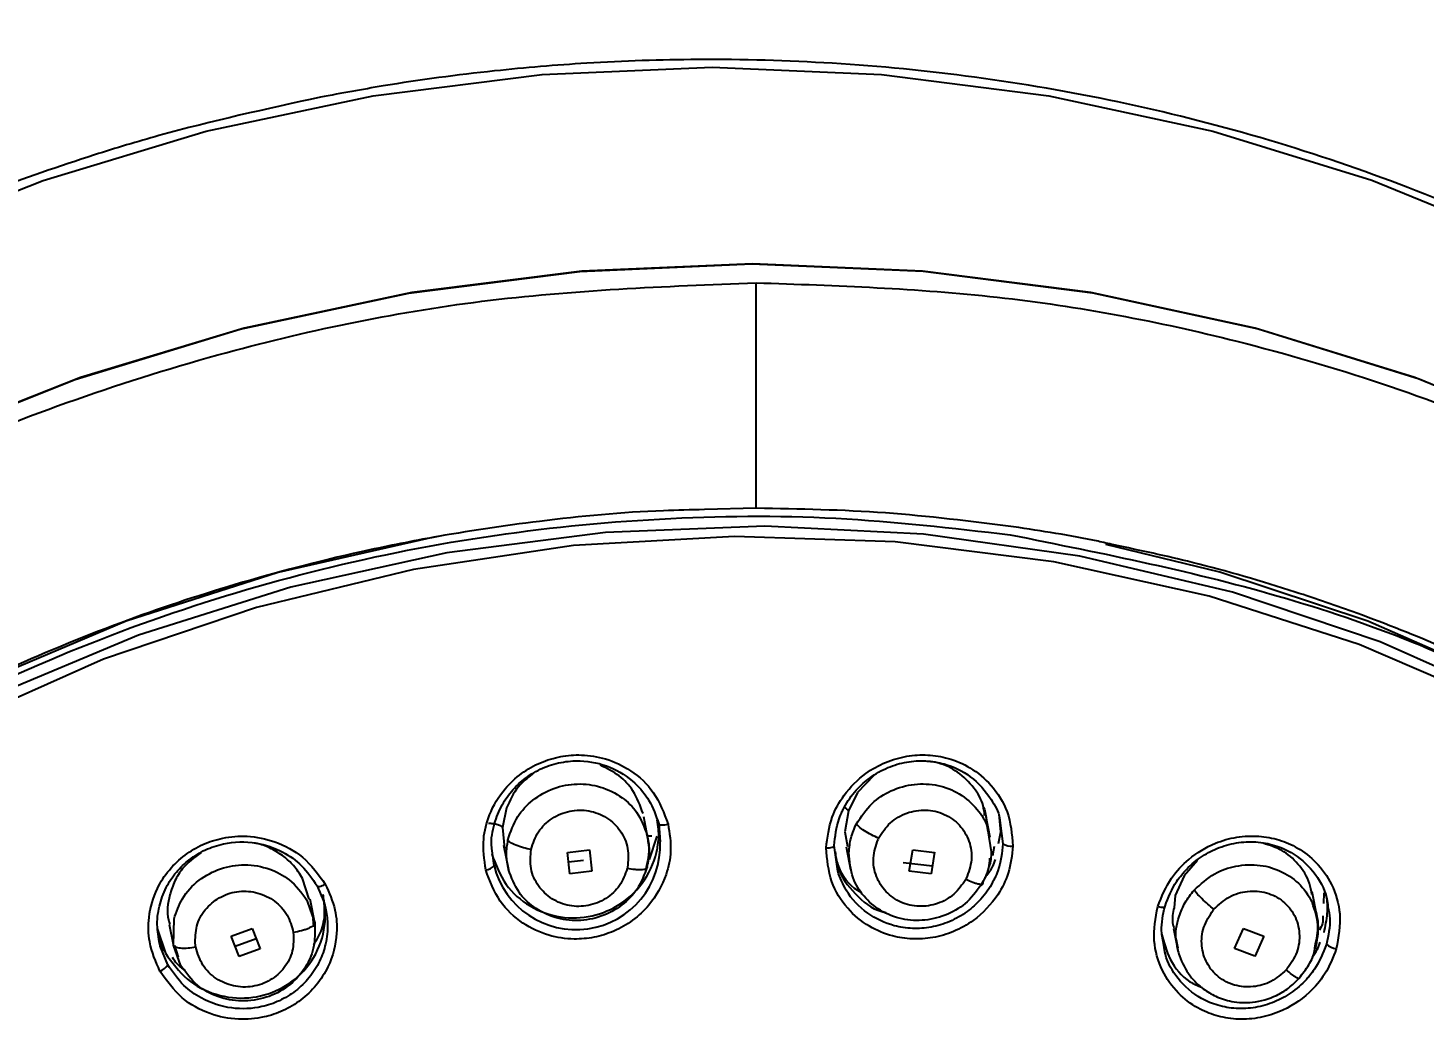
# Model space of a CAD drawing. Header units: millimetres. Extents: x 6110 to 6704, y -2661 to -1821.
# Drawn here: x 6318.02 to 6325.82, y -2172.09 to -2166.53 of the extents above; entities that cross this region are included whole.
import ezdxf

# ---------------------------------------------------------------- set-up
doc = ezdxf.new("R2010")
doc.units = ezdxf.units.MM
doc.header["$LTSCALE"] = 0.1
doc.layers.get('0').update_dxf_attribs({"lineweight": 15})
doc.layers.add('DIM', color=3, linetype='Continuous', lineweight=9)
doc.styles.get("Standard").update_dxf_attribs({"font": 'arial.ttf'})
doc.dimstyles.new('ISO-25', dxfattribs={"dimtxt": 2.5, "dimasz": 2.5, "dimexe": 1.25, "dimexo": 0.625, "dimtad": 1, "dimlfac": 5, "dimtxsty": 'Standard', "dimcen": 2.5, "dimadec": 0, "dimazin": 0, "dimtfac": 1, "dimtmove": 0, "dimatfit": 3, "dimfxl": 0, "dimarcsym": 0})

# ---------------------------------------------------------------- blocks, each defined once
blk = doc.blocks.new('*D49')
at = {"layer": 'Defpoints', "color": 0}
for p in [(6307.9519, -2080.7498), (6411.4918, -2580.4433), (6420.3266, -2580.4433)]:
    blk.add_point(p, dxfattribs=at)
at = {"layer": 'DIM', "color": 0, "lineweight": -2}
for p, q in [((6308.5769, -2080.7498), (6421.5766, -2080.7498)), ((6420.3266, -2084.7498), (6420.3266, -2576.4433)), ((6412.1168, -2580.4433), (6421.5766, -2580.4433))]:
    blk.add_line(p, q, dxfattribs=at)
at = {"layer": 'DIM', "color": 0}
for points in [[(6419.6599, -2084.7498), (6420.9932, -2084.7498), (6420.3266, -2080.7498)], [(6419.6599, -2576.4433), (6420.9932, -2576.4433), (6420.3266, -2580.4433)]]:
    blk.add_solid(points, dxfattribs=at)
at = {"layer": 'DIM', "color": 0, "insert": (6417.0795, -2330.5966), "char_height": 4, "attachment_point": 5, "rotation": 90}
blk.add_mtext('(2280)', dxfattribs=at)

msp = doc.modelspace()

# ---------------------------------------------------------------- linework, layer by layer
at = {"linetype": 'Continuous', "lineweight": 25}
for p, q in [((6322.0895, -2169.2179), (6322.0888, -2167.9565)), ((6322.0895, -2169.2179), (6321.7991, -2169.2255)), ((6322.7466, -2170.7131), (6322.6556, -2170.8084)), ((6322.6556, -2170.8084), (6322.6054, -2170.9098)), ((6320.6923, -2170.8938), (6320.6697, -2171.0033)), ((6322.6054, -2170.9098), (6322.5849, -2171.0275)), ((6321.4837, -2171.0636), (6321.4603, -2170.9438)), ((6321.5439, -2170.9829), (6321.5515, -2171.0827)), ((6323.3969, -2171.0585), (6323.3728, -2170.9351)), ((6323.4565, -2171.0286), (6323.4472, -2170.9285)), ((6323.4519, -2170.9644), (6323.4693, -2171.0941)), ((6320.6697, -2171.0033), (6320.6803, -2171.1216)), ((6321.533, -2171.0524), (6321.4902, -2171.1827)), ((6322.5849, -2171.0275), (6322.5994, -2171.1096)), ((6322.7735, -2171.0639), (6322.7706, -2171.0701)), ((6323.384, -2171.0224), (6323.4034, -2171.139)), ((6323.4452, -2171.0931), (6323.4565, -2171.0286)), ((6320.6226, -2171.2159), (6320.6109, -2171.1202)), ((6320.6762, -2171.1028), (6320.7027, -2171.2384)), ((6321.0333, -2171.1426), (6321.1573, -2171.1278)), ((6321.0465, -2171.2633), (6321.0333, -2171.1426)), ((6321.1573, -2171.1278), (6321.1704, -2171.2485)), ((6322.5449, -2171.2485), (6322.5252, -2171.1043)), ((6322.592, -2171.1109), (6322.6169, -2171.2384)), ((6322.9452, -2171.2483), (6322.9643, -2171.1276)), ((6322.9643, -2171.1276), (6323.0871, -2171.1424)), ((6323.0871, -2171.1423), (6323.0678, -2171.263)), ((6323.421, -2171.1105), (6323.4115, -2171.1614)), ((6321.0392, -2171.1961), (6321.1233, -2171.1861)), ((6321.4716, -2171.2419), (6321.483, -2171.1898)), ((6321.4796, -2171.2217), (6321.4817, -2171.2126)), ((6323.0747, -2171.2203), (6322.9111, -2171.2007)), ((6324.5567, -2171.1875), (6324.4825, -2171.2745)), ((6319.5895, -2171.4051), (6319.552, -2171.2887)), ((6321.1705, -2171.2483), (6321.0465, -2171.2631)), ((6323.0679, -2171.2628), (6322.9452, -2171.2481)), ((6324.4825, -2171.2745), (6324.4323, -2171.3843)), ((6323.3558, -2171.3108), (6323.3603, -2171.3024)), ((6325.2259, -2171.5046), (6325.1981, -2171.3626)), ((6325.2645, -2171.3697), (6325.2618, -2171.4285)), ((6319.5755, -2171.4092), (6319.5942, -2171.4634)), ((6319.6198, -2171.5361), (6319.594, -2171.4038)), ((6324.4323, -2171.3843), (6324.4262, -2171.4521)), ((6318.8292, -2171.6613), (6318.8328, -2171.5147)), ((6319.5942, -2171.4634), (6319.6195, -2171.5368)), ((6319.6141, -2171.5584), (6319.6112, -2171.5126)), ((6324.6493, -2171.4607), (6324.6449, -2171.466)), ((6318.7389, -2171.5676), (6318.7851, -2171.7068)), ((6318.7744, -2171.6971), (6318.7451, -2171.598)), ((6318.8064, -2171.5451), (6318.8301, -2171.6662)), ((6319.153, -2171.6119), (6319.2699, -2171.5685)), ((6319.1978, -2171.7249), (6319.153, -2171.6119)), ((6319.2698, -2171.5685), (6319.3146, -2171.6816)), ((6319.6195, -2171.5368), (6319.6131, -2171.5513)), ((6324.4234, -2171.5693), (6324.4467, -2171.6888)), ((6324.7644, -2171.6808), (6324.8145, -2171.5677)), ((6324.8145, -2171.5677), (6324.9277, -2171.6111)), ((6324.9277, -2171.6111), (6324.8775, -2171.7241)), ((6318.7976, -2171.7708), (6318.7556, -2171.6678)), ((6318.8712, -2171.7768), (6318.8292, -2171.6613)), ((6318.8352, -2171.6629), (6318.856, -2171.7293)), ((6319.175, -2171.6672), (6319.2918, -2171.6239)), ((6319.3145, -2171.6814), (6319.1977, -2171.7247)), ((6324.4498, -2171.6787), (6324.4394, -2171.636)), ((6324.8776, -2171.724), (6324.7645, -2171.6806))]:
    msp.add_line(p, q, dxfattribs=at)
at = {"linetype": 'Continuous', "lineweight": 25, "flags": 128}
for points in [[(6317.2173, -2167.7329), (6318.1011, -2167.3836), (6319.0134, -2167.1087), (6319.9466, -2166.9107), (6320.8925, -2166.7911), (6321.8432, -2166.7511), (6322.7904, -2166.7909), (6323.7263, -2166.9102), (6324.6426, -2167.1081), (6325.5317, -2167.3827), (6326.386, -2167.7318), (6327.1981, -2168.1524), (6327.9612, -2168.641), (6328.6686, -2169.1932), (6329.3145, -2169.8045), (6329.8932, -2170.4695)], [(6322.0683, -2167.8515), (6321.1133, -2167.8917), (6320.163, -2168.0118), (6319.2256, -2168.2108), (6318.3091, -2168.4869), (6317.4212, -2168.8378), (6316.5696, -2169.2605), (6315.7615, -2169.7515), (6315.0038, -2170.3064), (6314.303, -2170.9206), (6313.6651, -2171.5889), (6313.0954, -2172.3055), (6312.5989, -2173.0643), (6312.1798, -2173.8588), (6311.8417, -2174.6824), (6311.5874, -2175.5279), (6311.4191, -2176.3881), (6311.3383, -2177.2557), (6311.3457, -2178.1232), (6311.4411, -2178.9834), (6311.4877, -2179.2436)], [(6317.386, -2168.8536), (6318.2792, -2168.4973), (6319.2018, -2168.2169), (6320.1457, -2168.0148), (6321.1028, -2167.8926), (6322.0649, -2167.8515), (6323.0235, -2167.8918), (6323.9705, -2168.0132), (6324.8975, -2168.2146), (6325.7965, -2168.4942), (6326.6599, -2168.8497), (6327.48, -2169.278), (6328.2499, -2169.7753), (6328.9627, -2170.3374), (6329.6125, -2170.9594), (6330.1934, -2171.6359)], [(6331.8528, -2175.2653), (6331.7167, -2174.68), (6331.4483, -2173.8566), (6331.0964, -2173.0621), (6330.6642, -2172.3034), (6330.1552, -2171.5869), (6329.5738, -2170.9188), (6328.925, -2170.3048), (6328.2143, -2169.75), (6327.4477, -2169.2593), (6326.6319, -2168.8367), (6325.7737, -2168.486), (6324.8806, -2168.2101), (6323.96, -2168.0114), (6323.0199, -2167.8915), (6322.0683, -2167.8515)], [(6322.1372, -2169.3181), (6321.246, -2169.3531), (6320.3595, -2169.4674), (6319.4862, -2169.6597), (6318.6346, -2169.9282), (6317.8128, -2170.2704), (6317.0287, -2170.683), (6316.29, -2171.162), (6315.6037, -2171.7028), (6314.9764, -2172.3001), (6314.4142, -2172.9482), (6313.9225, -2173.6409), (6313.506, -2174.3715), (6313.1687, -2175.133), (6312.9139, -2175.918), (6312.7441, -2176.719), (6312.6608, -2177.5283), (6312.6649, -2178.338), (6312.7563, -2179.1404), (6312.7897, -2179.3235)], [(6330.6767, -2175.83), (6330.5322, -2175.2257), (6330.2696, -2174.461), (6329.9248, -2173.7263), (6329.5011, -2173.0287), (6329.0025, -2172.3749), (6328.434, -2171.7712), (6327.801, -2171.2234), (6327.1095, -2170.7368), (6326.3662, -2170.3161), (6325.5783, -2169.9653), (6324.7534, -2169.6878), (6323.8994, -2169.4862), (6323.0245, -2169.3626), (6322.1372, -2169.3181)], [(6320.3302, -2169.3719), (6320.2867, -2169.3796), (6319.4145, -2169.5766), (6318.5645, -2169.8498), (6317.7448, -2170.1964), (6316.9633, -2170.6131), (6316.2275, -2171.096), (6315.5447, -2171.6404), (6314.9212, -2172.241), (6314.3631, -2172.892), (6313.8759, -2173.5872), (6313.4641, -2174.3199), (6313.1318, -2175.0831), (6312.8821, -2175.8693), (6312.7175, -2176.671), (6312.6395, -2177.4805), (6312.6489, -2178.29), (6312.7457, -2179.0917), (6312.7707, -2179.2265)], [(6329.8862, -2173.7505), (6329.4556, -2173.046), (6328.9482, -2172.3867), (6328.3692, -2171.7792), (6327.7243, -2171.2296), (6327.0199, -2170.7432), (6326.263, -2170.3249), (6325.4611, -2169.979), (6324.6222, -2169.7087), (6323.7546, -2169.5168), (6322.867, -2169.4053), (6321.9682, -2169.3751), (6321.067, -2169.4267), (6320.1725, -2169.5595), (6319.2936, -2169.7722), (6318.4389, -2170.0626), (6317.6171, -2170.4279)], [(6330.6576, -2175.7323), (6330.4996, -2175.081), (6330.2319, -2174.318), (6329.8821, -2173.5854), (6329.4537, -2172.8902), (6328.9508, -2172.2393), (6328.3782, -2171.6389), (6327.7414, -2171.0947), (6327.0465, -2170.612), (6326.3003, -2170.1954), (6325.5099, -2169.849), (6324.683, -2169.576), (6324.0441, -2169.4213)], [(6321.5439, -2170.9829), (6321.5453, -2170.9853), (6321.5486, -2170.9872), (6321.5537, -2170.9884), (6321.5603, -2170.9889), (6321.5682, -2170.9887), (6321.5771, -2170.9879), (6321.5866, -2170.9863), (6321.5963, -2170.9841)], [(6322.4803, -2171.1174), (6322.4899, -2171.1171), (6322.4989, -2171.1164), (6322.507, -2171.1151), (6322.5139, -2171.1135), (6322.5194, -2171.1115), (6322.5231, -2171.1093), (6322.5251, -2171.1068), (6322.5252, -2171.1043)], [(6319.6331, -2171.3301), (6319.634, -2171.3325), (6319.6367, -2171.3339), (6319.641, -2171.3342), (6319.6467, -2171.3334), (6319.6536, -2171.3316), (6319.6615, -2171.3288), (6319.67, -2171.3252), (6319.6789, -2171.3208)], [(6324.3352, -2171.4453), (6324.3443, -2171.4472), (6324.3528, -2171.4487), (6324.3603, -2171.4494), (6324.3666, -2171.4495), (6324.3715, -2171.4489), (6324.3747, -2171.4477), (6324.3761, -2171.4459), (6324.3758, -2171.4435)]]:
    msp.add_lwpolyline(points, dxfattribs=at)
at = {"linetype": 'Continuous', "lineweight": 25}
for centre, radius, start, end in [((6321.0805, -2171.1034), 0.4715, 193.8088, 2.51019), ((6323.5136, -2171.0308), 0.0772, 234.98756, 278.64545), ((6320.5736, -2171.1806), 0.0604, 272.91738, 324.19683), ((6325.3502, -2171.5723), 0.1105, 229.3349, 261.57212), ((6318.7246, -2171.7282), 0.0845, 290.38775, 329.6995)]:
    msp.add_arc(centre, radius, start, end, dxfattribs=at)
for points, knots in [([(6329.9967, -2170.6065), (6329.876, -2170.4461), (6329.5974, -2170.0756), (6329.0896, -2169.5461), (6328.4955, -2169.011), (6327.852, -2168.5263), (6327.1668, -2168.0935), (6326.4445, -2167.7159), (6325.691, -2167.3959), (6324.9129, -2167.1354), (6324.1182, -2166.9358), (6323.3179, -2166.7979), (6322.5318, -2166.7211), (6321.8068, -2166.7009), (6321.1759, -2166.7218), (6320.5884, -2166.7712), (6320.0912, -2166.8371), (6319.768, -2166.897), (6319.6511, -2166.9187)], [0, 0, 0, 0, 0.054467, 0.125734, 0.196971, 0.268154, 0.339251, 0.410223, 0.481005, 0.551495, 0.621512, 0.690697, 0.758228, 0.821669, 0.873892, 0.917323, 0.970111, 1, 1, 1, 1]), ([(6319.6511, -2166.9187), (6319.3486, -2166.9848), (6318.9235, -2167.0777), (6318.3084, -2167.2636), (6317.7898, -2167.4437), (6317.185, -2167.6935), (6316.567, -2167.9928), (6315.9418, -2168.3465), (6315.3238, -2168.7527), (6314.7231, -2169.2101), (6314.1486, -2169.7166), (6313.6078, -2170.2697), (6313.1072, -2170.8665), (6312.6527, -2171.5037), (6312.2499, -2172.1776), (6311.9025, -2172.8842), (6311.6179, -2173.6196), (6311.408, -2174.3148), (6311.3258, -2174.7678), (6311.2904, -2174.9633)], [0, 0, 0, 0, 0.072858, 0.102382, 0.151396, 0.20232, 0.256976, 0.314058, 0.373046, 0.433526, 0.495213, 0.557901, 0.621443, 0.685734, 0.750702, 0.816301, 0.882503, 0.949299, 1, 1, 1, 1]), ([(6321.293, -2186.764), (6320.8419, -2186.7483), (6319.9316, -2186.7166), (6318.485, -2186.4398), (6316.9759, -2185.9377), (6315.4952, -2185.1542), (6314.1777, -2184.1438), (6313.0843, -2182.9494), (6312.2263, -2181.5849), (6311.6675, -2180.1736), (6311.3755, -2178.748), (6311.3229, -2177.4154), (6311.4712, -2176.1199), (6311.8197, -2174.7929), (6312.4334, -2173.4004), (6313.3515, -2172.0223), (6314.5158, -2170.7843), (6315.8723, -2169.7429), (6317.4071, -2168.9085), (6318.9812, -2168.3491), (6320.5618, -2168.0162), (6321.5761, -2167.9766), (6322.0888, -2167.9566)], [0, 0, 0, 0, 0.041768, 0.084276, 0.137195, 0.191649, 0.244568, 0.299021, 0.351941, 0.406395, 0.452689, 0.499999, 0.541767, 0.584275, 0.637195, 0.691649, 0.744569, 0.799023, 0.851943, 0.906397, 0.952691, 1, 1, 1, 1]), ([(6322.0888, -2167.9566), (6322.5399, -2167.9721), (6323.4501, -2168.0035), (6324.8965, -2168.2792), (6326.4055, -2168.7808), (6327.8861, -2169.5637), (6329.2039, -2170.5755), (6330.2972, -2171.7696), (6331.1552, -2173.1344), (6331.738, -2174.606), (6332.0396, -2176.1695), (6332.046, -2177.7528), (6331.7572, -2179.3387), (6331.1866, -2180.8551), (6330.3399, -2182.2852), (6329.2566, -2183.5636), (6327.9474, -2184.6755), (6326.4733, -2185.5721), (6324.8497, -2186.2386), (6323.1116, -2186.6783), (6321.9071, -2186.7351), (6321.293, -2186.764)], [0, 0, 0, 0, 0.041773, 0.084286, 0.13721, 0.19167, 0.244595, 0.299054, 0.351979, 0.406439, 0.459364, 0.513823, 0.566748, 0.621208, 0.674132, 0.728592, 0.781517, 0.835976, 0.888901, 0.94336, 1, 1, 1, 1]), ([(6321.7991, -2169.2255), (6321.7228, -2169.227), (6321.4152, -2169.2331), (6320.9046, -2169.2821), (6320.3409, -2169.3658), (6319.7717, -2169.4808), (6319.1895, -2169.6317), (6318.5172, -2169.8566), (6317.8481, -2170.1334), (6317.2445, -2170.4375), (6316.8006, -2170.699), (6316.4922, -2170.8971), (6316.2278, -2171.0782), (6315.9468, -2171.2863), (6315.6936, -2171.489), (6315.4567, -2171.6911), (6315.1478, -2171.9724), (6314.7944, -2172.331), (6314.4351, -2172.745), (6314.1602, -2173.0996), (6313.8784, -2173.5007), (6313.6197, -2173.9169), (6313.3695, -2174.3857), (6313.1466, -2174.8689), (6312.9579, -2175.3636), (6312.8183, -2175.8215), (6312.7212, -2176.209), (6312.6377, -2176.6224), (6312.5699, -2177.0896), (6312.5493, -2177.429), (6312.5397, -2177.5882)], [0, 0, 0, 0, 0.016152, 0.06518, 0.108195, 0.136441, 0.187727, 0.235089, 0.286244, 0.341117, 0.378772, 0.39631, 0.419682, 0.447617, 0.471622, 0.489801, 0.515124, 0.562464, 0.599762, 0.635688, 0.661677, 0.708732, 0.745176, 0.781227, 0.829118, 0.865649, 0.890819, 0.920962, 0.962932, 1, 1, 1, 1]), ([(6323.5279, -2169.3219), (6323.2899, -2169.2916), (6322.8137, -2169.2311), (6322.3309, -2169.2223), (6322.0895, -2169.2179)], [0, 0, 0, 0, 0.499988, 1, 1, 1, 1]), ([(6324.0887, -2169.4223), (6324.0595, -2169.4156), (6323.875, -2169.3733), (6323.6866, -2169.3454), (6323.5279, -2169.3219)], [0, 0, 0, 0, 0.158374, 1, 1, 1, 1]), ([(6323.5104, -2169.3665), (6324.0305, -2169.4703), (6325.0707, -2169.6779), (6326.2598, -2170.1468), (6326.8618, -2170.5494), (6327.0388, -2170.6679)], [0, 0, 0, 0, 0.41378, 0.827561, 1, 1, 1, 1]), ([(6330.8506, -2176.1218), (6330.8498, -2176.1169), (6330.8437, -2176.0772), (6330.8221, -2175.9435), (6330.7898, -2175.772), (6330.7495, -2175.5871), (6330.7149, -2175.441), (6330.6725, -2175.2779), (6330.6213, -2175.0981), (6330.5599, -2174.9022), (6330.4944, -2174.712), (6330.4048, -2174.4732), (6330.2656, -2174.139), (6330.0517, -2173.7011), (6329.8013, -2173.2694), (6329.5436, -2172.8813), (6329.2772, -2172.5233), (6328.9903, -2172.1814), (6328.6894, -2171.8606), (6328.3821, -2171.5645), (6328.0419, -2171.27), (6327.6789, -2170.989), (6327.3057, -2170.7307), (6326.9327, -2170.4996), (6326.4823, -2170.2499), (6325.9905, -2170.0154), (6325.502, -2169.8206), (6325.0322, -2169.6596), (6324.5794, -2169.527), (6324.2357, -2169.4536), (6324.0887, -2169.4223)], [0, 0, 0, 0, 0.001503, 0.012329, 0.041497, 0.054963, 0.070301, 0.087509, 0.106589, 0.127541, 0.150364, 0.168126, 0.205515, 0.260848, 0.316464, 0.35682, 0.401597, 0.450794, 0.490525, 0.532749, 0.577464, 0.623427, 0.667559, 0.710077, 0.75098, 0.816516, 0.866567, 0.901127, 0.957715, 1, 1, 1, 1]), ([(6320.5767, -2171.2409), (6320.5684, -2171.1831), (6320.5535, -2171.0795), (6320.5946, -2170.9213), (6320.6694, -2170.7947), (6320.7728, -2170.6985), (6320.8798, -2170.6377), (6320.9946, -2170.6026), (6321.1185, -2170.5934), (6321.2548, -2170.6155), (6321.3971, -2170.6832), (6321.5301, -2170.8059), (6321.5734, -2170.9225), (6321.5963, -2170.9841)], [0, 0, 0, 0, 0.108634, 0.194831, 0.299323, 0.375934, 0.450142, 0.520765, 0.591343, 0.67352, 0.769042, 0.877862, 1, 1, 1, 1]), ([(6322.4803, -2171.1174), (6322.4875, -2171.0592), (6322.5005, -2170.9547), (6322.5815, -2170.8102), (6322.6861, -2170.705), (6322.8102, -2170.635), (6322.9289, -2170.6011), (6323.0488, -2170.5938), (6323.17, -2170.6141), (6323.2948, -2170.6677), (6323.4134, -2170.7671), (6323.5085, -2170.918), (6323.5194, -2171.0417), (6323.5252, -2171.1072)], [0, 0, 0, 0, 0.108637, 0.19484, 0.299349, 0.374805, 0.45021, 0.520836, 0.591417, 0.673582, 0.769088, 0.877887, 1, 1, 1, 1]), ([(6320.6109, -2171.1202), (6320.6102, -2171.1154), (6320.6041, -2171.0698), (6320.6213, -2170.9847), (6320.6627, -2170.8785), (6320.7243, -2170.7923), (6320.8004, -2170.7219), (6320.8916, -2170.6684), (6320.9962, -2170.6356), (6321.1259, -2170.625), (6321.2746, -2170.657), (6321.4052, -2170.7419), (6321.4993, -2170.8536), (6321.5283, -2170.9377), (6321.5439, -2170.9829)], [0, 0, 0, 0, 0.010818, 0.10174, 0.185316, 0.260115, 0.329084, 0.407557, 0.485007, 0.561571, 0.684186, 0.804684, 0.895076, 1, 1, 1, 1]), ([(6321.4561, -2170.925), (6321.4401, -2170.881), (6321.4113, -2170.8018), (6321.3245, -2170.7073), (6321.2531, -2170.6728), (6321.2159, -2170.6549)], [0, 0, 0, 0, 0.375477, 0.674855, 1, 1, 1, 1]), ([(6322.5252, -2171.1043), (6322.5309, -2171.0536), (6322.5382, -2170.9879), (6322.5673, -2170.919), (6322.5951, -2170.8632), (6322.6426, -2170.7954), (6322.7261, -2170.7197), (6322.8225, -2170.6651), (6322.9297, -2170.6336), (6323.0379, -2170.6271), (6323.1618, -2170.6476), (6323.2977, -2170.7132), (6323.3965, -2170.8275), (6323.4463, -2170.9178), (6323.4514, -2170.9602), (6323.4519, -2170.9644)], [0, 0, 0, 0, 0.114236, 0.148136, 0.166414, 0.253196, 0.32978, 0.413154, 0.494273, 0.573265, 0.650265, 0.771988, 0.903054, 0.990512, 1, 1, 1, 1]), ([(6323.3668, -2170.9361), (6323.3648, -2170.9175), (6323.3587, -2170.8619), (6323.3069, -2170.7751), (6323.2214, -2170.691), (6323.1192, -2170.6388), (6323.0498, -2170.634), (6323.0215, -2170.6321)], [0, 0, 0, 0, 0.112281, 0.335895, 0.592274, 0.833571, 1, 1, 1, 1]), ([(6320.8374, -2170.7051), (6320.8092, -2170.7274), (6320.7449, -2170.7784), (6320.7112, -2170.8523), (6320.6923, -2170.8938)], [0, 0, 0, 0, 0.438923, 1, 1, 1, 1]), ([(6320.7006, -2171.0734), (6320.7155, -2171.0282), (6320.7433, -2170.9443), (6320.8379, -2170.8441), (6320.954, -2170.7786), (6321.0878, -2170.7532), (6321.2225, -2170.7707), (6321.3376, -2170.8283), (6321.4332, -2170.9209), (6321.4631, -2171.001), (6321.4796, -2171.0455)], [0, 0, 0, 0, 0.136288, 0.253158, 0.379639, 0.502513, 0.624034, 0.752295, 0.862263, 1, 1, 1, 1]), ([(6322.6497, -2170.9829), (6322.6763, -2170.9423), (6322.7256, -2170.8671), (6322.8431, -2170.7917), (6322.9721, -2170.7551), (6323.1069, -2170.7619), (6323.2319, -2170.8104), (6323.3237, -2170.8945), (6323.3768, -2170.9705), (6323.383, -2171.015), (6323.384, -2171.0224)], [0, 0, 0, 0, 0.1541675, 0.2863667, 0.4294407, 0.5684316, 0.7058979, 0.8509801, 0.9753764, 1, 1, 1, 1]), ([(6320.8299, -2171.1264), (6320.8411, -2171.0923), (6320.8634, -2171.0245), (6320.9441, -2170.9477), (6321.0452, -2170.9052), (6321.1553, -2170.9038), (6321.2571, -2170.9437), (6321.3345, -2171.019), (6321.3789, -2171.1191), (6321.3724, -2171.1904), (6321.3691, -2171.2261)], [0, 0, 0, 0, 0.126075, 0.250713, 0.374166, 0.497369, 0.621398, 0.746857, 0.873516, 1, 1, 1, 1]), ([(6322.6054, -2170.9098), (6322.6031, -2170.9069), (6322.5996, -2170.9025), (6322.5897, -2170.8958), (6322.5837, -2170.8926), (6322.5813, -2170.8913)], [0, 0, 0, 0, 0.531077, 0.811897, 1, 1, 1, 1]), ([(6322.7735, -2171.0639), (6322.7933, -2171.0333), (6322.8326, -2170.9725), (6322.9302, -2170.9166), (6323.0383, -2170.899), (6323.1441, -2170.9236), (6323.2312, -2170.9864), (6323.2855, -2171.078), (6323.3017, -2171.186), (6323.2766, -2171.254), (6323.2641, -2171.2879)], [0, 0, 0, 0, 0.1260748, 0.250713, 0.374166, 0.4973687, 0.6213976, 0.7468575, 0.8735163, 1, 1, 1, 1]), ([(6323.3595, -2170.8874), (6323.3604, -2170.8892), (6323.372, -2170.9139), (6323.3744, -2170.9417), (6323.3766, -2170.9673)], [0, 0, 0, 0, 0.075497, 1, 1, 1, 1]), ([(6321.5963, -2170.9841), (6321.6043, -2171.035), (6321.619, -2171.1292), (6321.5859, -2171.2884), (6321.5109, -2171.4233), (6321.402, -2171.5251), (6321.2965, -2171.586), (6321.1842, -2171.6209), (6321.0598, -2171.632), (6320.9208, -2171.611), (6320.7746, -2171.5416), (6320.642, -2171.4177), (6320.5992, -2171.3017), (6320.5767, -2171.2409)], [0, 0, 0, 0, 0.095996, 0.177913, 0.298894, 0.374666, 0.447729, 0.518075, 0.585697, 0.672417, 0.770398, 0.879589, 1, 1, 1, 1]), ([(6320.6697, -2171.0033), (6320.6678, -2171.0007), (6320.6649, -2170.9968), (6320.6539, -2170.9918), (6320.6401, -2170.9872), (6320.6187, -2170.9827), (6320.5999, -2170.9813), (6320.591, -2170.9806)], [0, 0, 0, 0, 0.2477213, 0.3787104, 0.5108625, 0.7669942, 1, 1, 1, 1]), ([(6320.6101, -2171.1519), (6320.6323, -2171.2113), (6320.6756, -2171.3272), (6320.8186, -2171.452), (6320.9906, -2171.5147), (6321.173, -2171.5085), (6321.342, -2171.4357), (6321.476, -2171.3015), (6321.5256, -2171.1796), (6321.5403, -2171.0984), (6321.5478, -2171.0457), (6321.5401, -2170.9952), (6321.535, -2170.9616)], [0, 0, 0, 0, 0.132415, 0.2584, 0.3843, 0.505175, 0.625405, 0.754918, 0.888615, 0.892735, 0.928683, 1, 1, 1, 1]), ([(6322.6077, -2171.1442), (6322.6102, -2171.1164), (6322.6151, -2171.0608), (6322.6382, -2171.0088), (6322.6497, -2170.9829)], [0, 0, 0, 0, 0.4999964, 1, 1, 1, 1]), ([(6322.7735, -2171.0639), (6322.7602, -2171.0577), (6322.7323, -2171.0445), (6322.6929, -2171.0213), (6322.6618, -2170.9987), (6322.6537, -2170.9881), (6322.6497, -2170.9829)], [0, 0, 0, 0, 0.232869, 0.488867, 0.751053, 1, 1, 1, 1]), ([(6318.7541, -2171.8074), (6318.7307, -2171.7537), (6318.6889, -2171.6575), (6318.6872, -2171.4955), (6318.7265, -2171.356), (6318.8018, -2171.2392), (6318.8899, -2171.1555), (6318.9924, -2171.0948), (6319.1106, -2171.0569), (6319.2491, -2171.0462), (6319.4055, -2171.0779), (6319.5673, -2171.1648), (6319.6403, -2171.2668), (6319.6789, -2171.3208)], [0, 0, 0, 0, 0.1086335, 0.1948311, 0.2993225, 0.3759343, 0.4501422, 0.5207652, 0.5913431, 0.6735203, 0.7690425, 0.8778622, 1, 1, 1, 1]), ([(6321.483, -2171.1898), (6321.4843, -2171.1842), (6321.4912, -2171.155), (6321.4904, -2171.1002), (6321.4802, -2171.0533), (6321.4752, -2171.0299)], [0, 0, 0, 0, 0.108, 0.554376, 1, 1, 1, 1]), ([(6321.5057, -2171.0512), (6321.5012, -2171.0513), (6321.4922, -2171.0516), (6321.4852, -2171.0528), (6321.4817, -2171.0534)], [0, 0, 0, 0, 0.497088, 1, 1, 1, 1]), ([(6324.3352, -2171.4453), (6324.3574, -2171.3902), (6324.3972, -2171.2915), (6324.5125, -2171.1698), (6324.6399, -2171.092), (6324.7765, -2171.0531), (6324.8986, -2171.0479), (6325.0147, -2171.0691), (6325.125, -2171.1174), (6325.2299, -2171.1991), (6325.3168, -2171.3239), (6325.3679, -2171.4933), (6325.3457, -2171.6165), (6325.334, -2171.6816)], [0, 0, 0, 0, 0.108631, 0.194826, 0.299315, 0.374762, 0.450157, 0.520778, 0.591354, 0.673529, 0.769049, 0.877865, 1, 1, 1, 1]), ([(6318.7556, -2171.6678), (6318.7484, -2171.6321), (6318.7336, -2171.5582), (6318.7462, -2171.4451), (6318.7839, -2171.3404), (6318.8422, -2171.2521), (6318.9168, -2171.18), (6319.0063, -2171.1255), (6319.132, -2171.083), (6319.2857, -2171.0793), (6319.4362, -2171.1314), (6319.5556, -2171.2154), (6319.6064, -2171.2906), (6319.6331, -2171.3301)], [0, 0, 0, 0, 0.081066, 0.168034, 0.250815, 0.32713, 0.400059, 0.476831, 0.55357, 0.685847, 0.799888, 0.894891, 1, 1, 1, 1]), ([(6318.983, -2171.1443), (6318.9462, -2171.1715), (6318.8871, -2171.2151), (6318.8348, -2171.3021), (6318.802, -2171.3973), (6318.7889, -2171.4842), (6318.8074, -2171.536), (6318.8102, -2171.5439)], [0, 0, 0, 0, 0.288558, 0.461802, 0.643305, 0.945834, 1, 1, 1, 1]), ([(6319.552, -2171.2887), (6319.5359, -2171.2637), (6319.5068, -2171.2183), (6319.446, -2171.1623), (6319.3794, -2171.1215), (6319.3219, -2171.097), (6319.2885, -2171.0921), (6319.2808, -2171.091)], [0, 0, 0, 0, 0.259386, 0.471193, 0.71138, 0.933634, 1, 1, 1, 1]), ([(6320.7031, -2171.2383), (6320.698, -2171.211), (6320.6877, -2171.1564), (6320.6963, -2171.1011), (6320.7006, -2171.0734)], [0, 0, 0, 0, 0.499996, 1, 1, 1, 1]), ([(6320.8299, -2171.1264), (6320.8154, -2171.1235), (6320.785, -2171.1173), (6320.7432, -2171.1033), (6320.7112, -2171.0875), (6320.704, -2171.078), (6320.7006, -2171.0734)], [0, 0, 0, 0, 0.23287, 0.488868, 0.751054, 1, 1, 1, 1]), ([(6321.3677, -2171.2325), (6321.3557, -2171.2657), (6321.3319, -2171.3316), (6321.2513, -2171.4055), (6321.1511, -2171.4461), (6321.0425, -2171.4466), (6320.9425, -2171.407), (6320.866, -2171.3332), (6320.8208, -2171.2341), (6320.8268, -2171.1625), (6320.8299, -2171.1264)], [0, 0, 0, 0, 0.125218, 0.2485659, 0.3720431, 0.4956681, 0.6189327, 0.7430846, 0.8706149, 1, 1, 1, 1]), ([(6323.5252, -2171.1072), (6323.5194, -2171.1586), (6323.5088, -2171.2539), (6323.4352, -2171.4012), (6323.3278, -2171.515), (6323.1966, -2171.5886), (6323.0795, -2171.623), (6322.9627, -2171.6306), (6322.8405, -2171.6121), (6322.7128, -2171.5589), (6322.5909, -2171.4569), (6322.4964, -2171.305), (6322.4859, -2171.1819), (6322.4803, -2171.1174)], [0, 0, 0, 0, 0.0960003, 0.177925, 0.298931, 0.3747016, 0.4477708, 0.5181301, 0.5857712, 0.67247, 0.7704316, 0.8796047, 1, 1, 1, 1]), ([(6322.5306, -2171.1384), (6322.5341, -2171.1678), (6322.545, -2171.2568), (6322.6384, -2171.3769), (6322.7394, -2171.4641), (6322.8065, -2171.4767), (6322.814, -2171.4782)], [0, 0, 0, 0, 0.187564, 0.569594, 0.951366, 1, 1, 1, 1]), ([(6323.4693, -2171.0941), (6323.4636, -2171.1453), (6323.4561, -2171.2118), (6323.4263, -2171.2813), (6323.3984, -2171.3367), (6323.3512, -2171.4036), (6323.269, -2171.4782), (6323.1744, -2171.5322), (6323.0693, -2171.5639), (6322.9632, -2171.5715), (6322.8391, -2171.5531), (6322.7031, -2171.4886), (6322.5945, -2171.3757), (6322.5591, -2171.2849), (6322.5449, -2171.2485)], [0, 0, 0, 0, 0.1167367, 0.1514546, 0.1702571, 0.2566091, 0.333066, 0.4159201, 0.4965145, 0.5749701, 0.6514181, 0.7761682, 0.9103955, 1, 1, 1, 1]), ([(6323.3558, -2171.3108), (6323.3293, -2171.349), (6323.2789, -2171.4219), (6323.1623, -2171.4939), (6323.0347, -2171.5282), (6322.9018, -2171.5207), (6322.7819, -2171.4732), (6322.6876, -2171.3918), (6322.6191, -2171.2805), (6322.6117, -2171.1924), (6322.6077, -2171.1442)], [0, 0, 0, 0, 0.132004, 0.252005, 0.376405, 0.497465, 0.621972, 0.740417, 0.857997, 1, 1, 1, 1]), ([(6323.261, -2171.2939), (6323.241, -2171.3232), (6323.2012, -2171.3813), (6323.1055, -2171.4343), (6322.9996, -2171.451), (6322.896, -2171.4272), (6322.8104, -2171.3668), (6322.7554, -2171.2786), (6322.7363, -2171.1727), (6322.7591, -2171.1045), (6322.7706, -2171.0701)], [0, 0, 0, 0, 0.125261, 0.248647, 0.372148, 0.495812, 0.619113, 0.743206, 0.870567, 1, 1, 1, 1]), ([(6323.4034, -2171.139), (6323.4024, -2171.1675), (6323.4015, -2171.1961), (6323.3911, -2171.2228), (6323.3911, -2171.2229)], [0, 0, 0, 0, 0.996841, 1, 1, 1, 1]), ([(6324.3758, -2171.4435), (6324.3944, -2171.3955), (6324.4185, -2171.3332), (6324.4642, -2171.2729), (6324.5052, -2171.2252), (6324.5682, -2171.1703), (6324.6675, -2171.1162), (6324.7736, -2171.0857), (6324.884, -2171.0803), (6324.9887, -2171.0995), (6325.102, -2171.1486), (6325.2113, -2171.2449), (6325.2764, -2171.3582), (6325.2852, -2171.4312), (6325.2871, -2171.4471)], [0, 0, 0, 0, 0.1215808, 0.1576572, 0.1771065, 0.2694638, 0.3509682, 0.4397016, 0.5260347, 0.610102, 0.6920494, 0.8216275, 0.9611488, 1, 1, 1, 1]), ([(6325.1973, -2171.3788), (6325.1936, -2171.3576), (6325.1828, -2171.2946), (6325.1251, -2171.2065), (6325.0351, -2171.1264), (6324.9607, -2171.1031), (6324.925, -2171.0919)], [0, 0, 0, 0, 0.152675, 0.454141, 0.737874, 1, 1, 1, 1]), ([(6318.8328, -2171.5147), (6318.8458, -2171.476), (6318.8734, -2171.3938), (6318.9668, -2171.2939), (6319.09, -2171.2274), (6319.2302, -2171.2045), (6319.3649, -2171.2284), (6319.4914, -2171.2947), (6319.5454, -2171.3683), (6319.5755, -2171.4092)], [0, 0, 0, 0, 0.1312957, 0.2785184, 0.4199196, 0.5607884, 0.7086964, 0.8378983, 1, 1, 1, 1]), ([(6321.4796, -2171.2217), (6321.4637, -2171.2654), (6321.4342, -2171.3468), (6321.3396, -2171.4435), (6321.2242, -2171.5066), (6321.0921, -2171.5304), (6320.9594, -2171.5126), (6320.8452, -2171.4554), (6320.7496, -2171.3631), (6320.7197, -2171.2828), (6320.7031, -2171.2383)], [0, 0, 0, 0, 0.134276, 0.250725, 0.376794, 0.499505, 0.620775, 0.748467, 0.86073, 1, 1, 1, 1]), ([(6321.4796, -2171.2217), (6321.4798, -2171.226), (6321.48, -2171.2325), (6321.4672, -2171.2378), (6321.4528, -2171.2403), (6321.4342, -2171.2408), (6321.4066, -2171.2393), (6321.383, -2171.2352), (6321.3677, -2171.2325)], [0, 0, 0, 0, 0.243271, 0.373729, 0.506244, 0.637838, 0.765651, 1, 1, 1, 1]), ([(6322.6819, -2171.3702), (6322.6735, -2171.3657), (6322.6137, -2171.3339), (6322.5556, -2171.2543), (6322.5372, -2171.1759), (6322.5319, -2171.1531)], [0, 0, 0, 0, 0.103509, 0.739153, 1, 1, 1, 1]), ([(6323.3478, -2171.3285), (6323.3653, -2171.2962), (6323.3916, -2171.2475), (6323.3955, -2171.1932), (6323.3968, -2171.1748)], [0, 0, 0, 0, 0.662119, 1, 1, 1, 1]), ([(6323.3682, -2171.2825), (6323.3839, -2171.2648), (6323.401, -2171.2456), (6323.4172, -2171.2103), (6323.4226, -2171.1957), (6323.4273, -2171.183)], [0, 0, 0, 0, 0.598398, 0.649394, 1, 1, 1, 1]), ([(6324.5388, -2171.3536), (6324.5751, -2171.3204), (6324.6424, -2171.2586), (6324.775, -2171.2128), (6324.9079, -2171.2076), (6325.0348, -2171.246), (6325.1402, -2171.3228), (6325.2081, -2171.4263), (6325.2412, -2171.5519), (6325.2248, -2171.6365), (6325.2157, -2171.6835)], [0, 0, 0, 0, 0.136288, 0.253158, 0.379639, 0.502513, 0.624034, 0.752295, 0.862263, 1, 1, 1, 1]), ([(6321.3691, -2171.2261), (6321.3689, -2171.2271), (6321.3684, -2171.2293), (6321.3679, -2171.2314), (6321.3677, -2171.2325)], [0, 0, 0, 0, 0.500272, 1, 1, 1, 1]), ([(6323.2641, -2171.2879), (6323.2636, -2171.2889), (6323.2626, -2171.2909), (6323.2616, -2171.2929), (6323.261, -2171.2939)], [0, 0, 0, 0, 0.500272, 1, 1, 1, 1]), ([(6323.3558, -2171.3108), (6323.3567, -2171.3149), (6323.3583, -2171.3211), (6323.3482, -2171.3229), (6323.3362, -2171.3218), (6323.3201, -2171.3177), (6323.296, -2171.3097), (6323.2748, -2171.3001), (6323.261, -2171.2939)], [0, 0, 0, 0, 0.243272, 0.37373, 0.506245, 0.637839, 0.765652, 1, 1, 1, 1]), ([(6319.6789, -2171.3208), (6319.7, -2171.3679), (6319.7392, -2171.4552), (6319.749, -2171.6162), (6319.7115, -2171.7637), (6319.6324, -2171.8873), (6319.5458, -2171.9706), (6319.4457, -2172.0306), (6319.3275, -2172.0705), (6319.1867, -2172.0829), (6319.0261, -2172.0504), (6318.8643, -2171.9622), (6318.792, -2171.8607), (6318.7541, -2171.8074)], [0, 0, 0, 0, 0.0959958, 0.1779129, 0.2988942, 0.3746658, 0.4477291, 0.5180754, 0.5856965, 0.6724169, 0.7703981, 0.8795889, 1, 1, 1, 1]), ([(6318.9508, -2171.644), (6318.9525, -2171.6095), (6318.956, -2171.5409), (6319.011, -2171.4498), (6319.094, -2171.3848), (6319.1967, -2171.3547), (6319.3037, -2171.3637), (6319.3994, -2171.4111), (6319.4729, -2171.4899), (6319.4908, -2171.5569), (6319.4998, -2171.5904)], [0, 0, 0, 0, 0.126117, 0.250838, 0.374368, 0.497567, 0.621469, 0.746731, 0.873258, 1, 1, 1, 1]), ([(6319.6648, -2171.3755), (6319.6686, -2171.405), (6319.6773, -2171.4704), (6319.6656, -2171.5714), (6319.6297, -2171.6319), (6319.6127, -2171.6605)], [0, 0, 0, 0, 0.301547, 0.670125, 1, 1, 1, 1]), ([(6319.6331, -2171.3301), (6319.6543, -2171.3771), (6319.6818, -2171.4381), (6319.6885, -2171.5038), (6319.69, -2171.5189)], [0, 0, 0, 0, 0.770782, 1, 1, 1, 1]), ([(6324.4551, -2171.501), (6324.465, -2171.4744), (6324.4847, -2171.4214), (6324.5207, -2171.3762), (6324.5388, -2171.3536)], [0, 0, 0, 0, 0.499996, 1, 1, 1, 1]), ([(6324.6493, -2171.4607), (6324.6381, -2171.4515), (6324.6146, -2171.4322), (6324.5801, -2171.4005), (6324.5517, -2171.3715), (6324.543, -2171.3595), (6324.5388, -2171.3536)], [0, 0, 0, 0, 0.2328681, 0.4888657, 0.7510521, 1, 1, 1, 1]), ([(6324.6493, -2171.4607), (6324.6762, -2171.4356), (6324.7298, -2171.3855), (6324.8375, -2171.3541), (6324.9452, -2171.3625), (6325.0397, -2171.4114), (6325.1061, -2171.4931), (6325.1337, -2171.5952), (6325.1207, -2171.7042), (6325.0788, -2171.7645), (6325.058, -2171.7946)], [0, 0, 0, 0, 0.126075, 0.250713, 0.374166, 0.497369, 0.621398, 0.746857, 0.873516, 1, 1, 1, 1]), ([(6325.2654, -2171.5906), (6325.2728, -2171.5555), (6325.2862, -2171.4918), (6325.2858, -2171.4161), (6325.2759, -2171.3788), (6325.2734, -2171.3694)], [0, 0, 0, 0, 0.477749, 0.86736, 1, 1, 1, 1]), ([(6318.7851, -2171.7068), (6318.822, -2171.7588), (6318.8942, -2171.8604), (6319.0656, -2171.9472), (6319.2491, -2171.9674), (6319.4249, -2171.9186), (6319.5705, -2171.8087), (6319.6662, -2171.6479), (6319.6828, -2171.5188), (6319.6762, -2171.4373), (6319.6731, -2171.4189), (6319.6704, -2171.4025)], [0, 0, 0, 0, 0.14269, 0.278451, 0.41412, 0.544374, 0.673934, 0.813497, 0.957568, 0.962008, 1, 1, 1, 1]), ([(6325.334, -2171.6816), (6325.315, -2171.7304), (6325.2797, -2171.8207), (6325.1709, -2171.9468), (6325.0386, -2172.0324), (6324.8942, -2172.0732), (6324.7735, -2172.0792), (6324.6601, -2172.059), (6324.5486, -2172.0122), (6324.4407, -2171.9303), (6324.3514, -2171.8022), (6324.3012, -2171.6318), (6324.3235, -2171.5094), (6324.3352, -2171.4453)], [0, 0, 0, 0, 0.095996, 0.177913, 0.298894, 0.374666, 0.447729, 0.518075, 0.585697, 0.672417, 0.770398, 0.879589, 1, 1, 1, 1]), ([(6324.3696, -2171.6619), (6324.3638, -2171.6353), (6324.3482, -2171.5634), (6324.3651, -2171.4899), (6324.3758, -2171.4435)], [0, 0, 0, 0, 0.3699708, 1, 1, 1, 1]), ([(6324.4262, -2171.4521), (6324.42, -2171.4808), (6324.4115, -2171.5206), (6324.4237, -2171.5579), (6324.4271, -2171.5684)], [0, 0, 0, 0, 0.719704, 1, 1, 1, 1]), ([(6325.215, -2171.6672), (6325.2235, -2171.6273), (6325.241, -2171.5458), (6325.2139, -2171.4665), (6325.2, -2171.4261)], [0, 0, 0, 0, 0.489795, 1, 1, 1, 1]), ([(6325.2871, -2171.4471), (6325.2915, -2171.4691), (6325.3051, -2171.5379), (6325.2891, -2171.6083), (6325.2782, -2171.6561)], [0, 0, 0, 0, 0.319104, 1, 1, 1, 1]), ([(6319.69, -2171.5189), (6319.6905, -2171.5271), (6319.6933, -2171.5728), (6319.6849, -2171.6523), (6319.6496, -2171.7545), (6319.5927, -2171.8445), (6319.5153, -2171.9201), (6319.4246, -2171.9752), (6319.3049, -2172.016), (6319.1504, -2172.023), (6318.9989, -2171.9726), (6318.8754, -2171.8853), (6318.8253, -2171.8116), (6318.7976, -2171.7708)], [0, 0, 0, 0, 0.019578, 0.109499, 0.189117, 0.275399, 0.359327, 0.441027, 0.520636, 0.650584, 0.790403, 0.883743, 1, 1, 1, 1]), ([(6324.4394, -2171.636), (6324.4393, -2171.6356), (6324.4287, -2171.5921), (6324.442, -2171.5463), (6324.4551, -2171.501)], [0, 0, 0, 0, 0.010012, 1, 1, 1, 1]), ([(6325.0534, -2171.7997), (6325.0266, -2171.8235), (6324.9733, -2171.8708), (6324.868, -2171.8999), (6324.7628, -2171.8912), (6324.6702, -2171.8436), (6324.6046, -2171.7645), (6324.5755, -2171.6656), (6324.5851, -2171.558), (6324.6249, -2171.4968), (6324.6449, -2171.466)], [0, 0, 0, 0, 0.125261, 0.248647, 0.372148, 0.495812, 0.619113, 0.743206, 0.870567, 1, 1, 1, 1]), ([(6325.2586, -2171.4977), (6325.2594, -2171.5125), (6325.261, -2171.5409), (6325.2461, -2171.5661), (6325.239, -2171.5781)], [0, 0, 0, 0, 0.52094, 1, 1, 1, 1]), ([(6319.6195, -2171.5368), (6319.621, -2171.5853), (6319.6236, -2171.6742), (6319.5657, -2171.7993), (6319.4743, -2171.8968), (6319.3496, -2171.9608), (6319.2116, -2171.9811), (6319.0771, -2171.9559), (6318.9532, -2171.8896), (6318.8996, -2171.8159), (6318.8712, -2171.7768)], [0, 0, 0, 0, 0.136801, 0.250892, 0.377571, 0.499656, 0.623956, 0.746065, 0.865432, 1, 1, 1, 1]), ([(6319.4998, -2171.5904), (6319.5009, -2171.6255), (6319.5029, -2171.6949), (6319.4543, -2171.7907), (6319.375, -2171.8622), (6319.2727, -2171.8991), (6319.1638, -2171.8957), (6319.0648, -2171.8528), (6318.9859, -2171.7762), (6318.965, -2171.7082), (6318.9544, -2171.6737)], [0, 0, 0, 0, 0.126022, 0.249648, 0.373235, 0.497219, 0.620781, 0.744457, 0.870653, 1, 1, 1, 1]), ([(6319.6131, -2171.5513), (6319.6098, -2171.554), (6319.6032, -2171.5595), (6319.5871, -2171.5676), (6319.5676, -2171.575), (6319.5391, -2171.5836), (6319.5152, -2171.5877), (6319.4998, -2171.5904)], [0, 0, 0, 0, 0.172726, 0.347915, 0.521716, 0.690454, 1, 1, 1, 1]), ([(6324.3576, -2171.5996), (6324.3703, -2171.6479), (6324.3972, -2171.7502), (6324.485, -2171.8568), (6324.5599, -2171.889), (6324.5832, -2171.899)], [0, 0, 0, 0, 0.381384, 0.808256, 1, 1, 1, 1]), ([(6318.9544, -2171.6737), (6318.9397, -2171.6758), (6318.9089, -2171.6802), (6318.8744, -2171.6798), (6318.8526, -2171.6765), (6318.8356, -2171.6714), (6318.8317, -2171.6653), (6318.8292, -2171.6613)], [0, 0, 0, 0, 0.232894, 0.488996, 0.621166, 0.75219, 1, 1, 1, 1]), ([(6318.9544, -2171.6737), (6318.9536, -2171.6688), (6318.952, -2171.6589), (6318.9512, -2171.649), (6318.9508, -2171.644)], [0, 0, 0, 0, 0.500199, 1, 1, 1, 1]), ([(6325.2782, -2171.6561), (6325.2593, -2171.7047), (6325.2349, -2171.7677), (6325.1884, -2171.8284), (6325.1473, -2171.8758), (6325.0849, -2171.9298), (6324.9872, -2171.983), (6324.8829, -2172.0133), (6324.7744, -2172.0195), (6324.6714, -2172.0019), (6324.5543, -2171.9534), (6324.4463, -2171.8582), (6324.3803, -2171.7468), (6324.3717, -2171.6788), (6324.3696, -2171.6619)], [0, 0, 0, 0, 0.123837, 0.160664, 0.180606, 0.272203, 0.353304, 0.441193, 0.526685, 0.609906, 0.690997, 0.832347, 0.958492, 1, 1, 1, 1]), ([(6324.4404, -2171.6361), (6324.4404, -2171.6401), (6324.4402, -2171.6689), (6324.4594, -2171.739), (6324.5062, -2171.831), (6324.5825, -2171.9042), (6324.6618, -2171.952), (6324.7548, -2171.9821), (6324.873, -2171.987), (6324.9827, -2171.9549), (6325.0703, -2171.9027), (6325.1087, -2171.8639), (6325.1287, -2171.8437)], [0, 0, 0, 0, 0.012984, 0.09414, 0.234676, 0.34811, 0.438434, 0.542681, 0.670685, 0.822034, 0.907447, 1, 1, 1, 1]), ([(6325.118, -2171.8543), (6325.1376, -2171.8303), (6325.1756, -2171.7837), (6325.2105, -2171.7187), (6325.214, -2171.6785), (6325.215, -2171.6672)], [0, 0, 0, 0, 0.433641, 0.841723, 1, 1, 1, 1]), ([(6325.1981, -2171.7296), (6325.2086, -2171.7155), (6325.2282, -2171.6893), (6325.2389, -2171.6587), (6325.2438, -2171.6445)], [0, 0, 0, 0, 0.5364841, 1, 1, 1, 1]), ([(6318.8942, -2171.8036), (6318.8779, -2171.7914), (6318.8501, -2171.7706), (6318.8312, -2171.7421), (6318.8233, -2171.7303)], [0, 0, 0, 0, 0.586424, 1, 1, 1, 1]), ([(6325.058, -2171.7946), (6325.0572, -2171.7955), (6325.0557, -2171.7972), (6325.0542, -2171.7989), (6325.0534, -2171.7997)], [0, 0, 0, 0, 0.500272, 1, 1, 1, 1]), ([(6325.1239, -2171.8397), (6325.1257, -2171.8438), (6325.1284, -2171.85), (6325.1219, -2171.8491), (6325.1133, -2171.845), (6325.1011, -2171.8371), (6325.0821, -2171.8234), (6325.0647, -2171.809), (6325.0534, -2171.7997)], [0, 0, 0, 0, 0.2432728, 0.3737311, 0.5062466, 0.63784, 0.7656526, 1, 1, 1, 1])]:
    msp.add_open_spline(points, degree=3, knots=knots, dxfattribs=at)
for points in [[(6312.607, -2177.5691), (6312.6299, -2177.2701), (6312.6757, -2176.672), (6312.8786, -2175.7854), (6313.1769, -2174.9196), (6313.5771, -2174.0847), (6314.0717, -2173.2904), (6314.6558, -2172.5459), (6315.3224, -2171.86), (6316.0636, -2171.2406), (6316.871, -2170.695), (6317.735, -2170.2295), (6318.6456, -2169.8495), (6319.5921, -2169.5596), (6320.5637, -2169.3626), (6321.5485, -2169.2631), (6322.5369, -2169.2536), (6323.1859, -2169.3289), (6323.5104, -2169.3665)], [(6321.4796, -2171.0455), (6321.4848, -2171.0731), (6321.4952, -2171.1285), (6321.4862, -2171.1846), (6321.4817, -2171.2126)]]:
    msp.add_open_spline(points, degree=3, dxfattribs=at)

# ---------------------------------------------------------------- dimensions: what is measured, and where the dimension line sits
at = {"layer": 'DIM'}
dim = msp.add_linear_dim(base=(6420.3266, -2580.4433), p1=(6307.9519, -2080.7498), p2=(6411.4918, -2580.4433), angle=90, text='(2280)', dimstyle='ISO-25', override={"dimtxt": 4, "dimasz": 4, "dimlfac": 4, "dimadec": 1, "dimfxl": 1.25}, dxfattribs=at)
dim.commit()
dim.dimension.update_dxf_attribs({"geometry": '*D49', "text_midpoint": (6420.3266, -2330.5966), "dimtype": 160})

doc.saveas('drawing.dxf')
